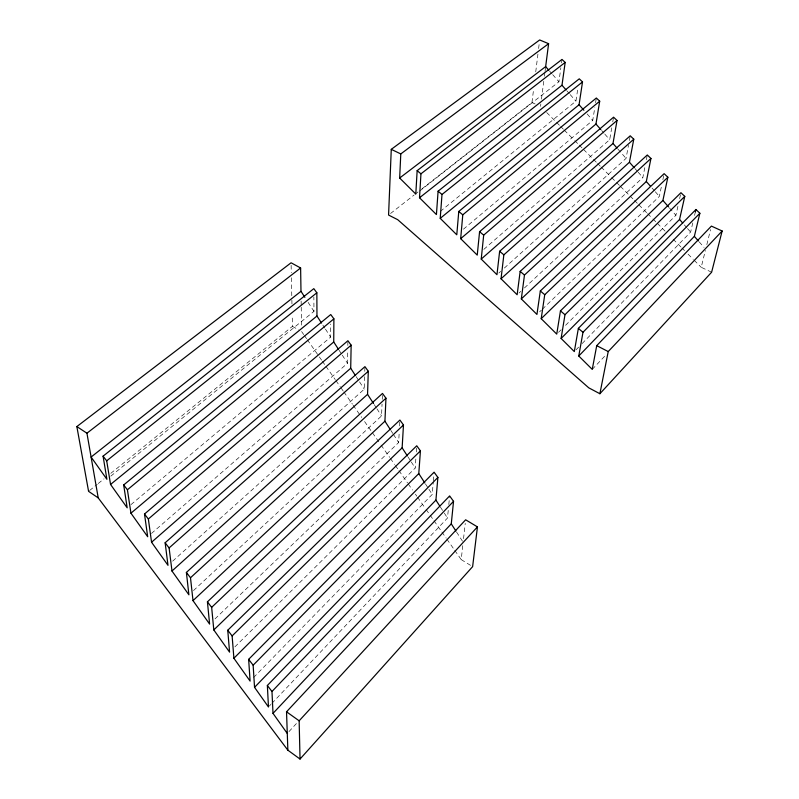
<?xml version="1.0" encoding="UTF-8"?>
<svg xmlns="http://www.w3.org/2000/svg" width="799" height="799" viewBox="0 0 799 799"><rect width="100%" height="100%" fill="white"/><g stroke="black" fill="none" stroke-linecap="round" stroke-linejoin="round"><path stroke-width="0.6" stroke-dasharray="4 3" d="M130.996 504.608L330.646 337.118L330.706 324.044M151.46 533.462L347.525 363.275L347.745 350.222M347.825 345.478L347.885 341.912M172.624 561.168L364.284 389.153L364.664 376.129M364.793 371.385L364.933 366.651M193.478 590.581L381.552 415.919L382.052 404.084M382.252 399.35L382.441 394.616M215.001 618.905L398.651 442.526L399.24 431.879M399.57 425.967L399.83 421.233M234.876 646.89L415.21 468.034L415.889 458.147M416.319 451.964L416.659 447.021M253.583 677.522L432.229 494.421L433.268 482.057M433.368 480.828L433.987 473.408M271.89 703.37L447.49 518.032L448.329 509.432M448.808 504.519L449.517 497.148M470.551 565.352L461.213 559.6L463.021 543.38M463.54 538.686L465.248 523.345M421.962 188.854L531.954 102.572L533.622 89.069M535.739 71.88L538.007 53.453M538.616 48.549L539.365 42.407M540.543 106.367L540.853 103.96M541.472 99.136L543.799 81.059M544.419 76.245L544.878 72.629M545.038 71.421L545.657 66.607M419.725 190.991L558.93 81.758L560.868 67.655M561.517 62.961L561.997 59.436M440.269 211.435L575.929 101.153L577.857 88.23M463.44 229.193L592.748 120.359L594.826 107.416M595.585 102.711L596.344 98.007M483.814 249.388L609.687 139.685L611.934 126.661M612.753 121.927L613.572 117.183M504.339 268.065L626.056 158.382L628.473 145.308M629.352 140.564L630.011 136.999M524.434 287.97L642.845 177.538L645.192 165.663M646.361 159.73L647.3 154.976M542.301 309.263L659.355 196.384L661.612 185.618M662.87 179.645L663.879 174.861M565.572 325.313L675.904 215.281L678.031 205.782M679.619 198.651L680.678 193.907M582.131 343.56L690.626 232.09L692.873 222.571M694.551 215.44L695.39 211.875M711.619 272.209L701.212 267.305L705.377 250.467M706.825 244.634L710.551 229.573M288.958 731.634L297.378 722.486M592.249 369.388L605.892 354.936M269.323 706.076L271.031 704.269M576.059 349.802L578.666 347.126M558.511 332.354L561.158 329.717M539.615 311.85L541.402 310.122M518.96 293.063L520.788 291.365M498.806 273.058L500.653 271.39M110.781 476.164L313.967 311.38L313.867 297.018M89.548 490.556L97.278 484.294M98.237 483.515L104.04 478.821M110.801 473.348L292.434 326.352L292.194 315.136M390.531 213.513L414.102 195.016M415.09 194.247L418.037 191.94M531.954 102.572L535.17 104M292.434 326.352L298.546 329.807M546.686 112.519L559.859 125.713M560.738 126.592L563.365 129.228M564.244 130.117L573.902 139.785M574.781 140.664L578.296 144.18M579.175 145.058L582.681 148.584M583.56 149.463L596.733 162.646M597.612 163.535L600.239 166.172M601.118 167.051L610.776 176.719M611.654 177.598L619.555 185.518M620.433 186.397L629.212 195.186M630.091 196.065L633.607 199.59M634.486 200.469L637.992 203.985M638.87 204.864L646.771 212.774M647.649 213.663L652.044 218.057M652.923 218.936L656.428 222.452M657.307 223.33L665.207 231.251M673.118 239.161L681.018 247.081M681.897 247.96L684.523 250.596M688.039 254.112L693.302 259.385M694.181 260.264L701.212 267.305M549.562 71.061L551.899 73.738M552.678 74.627L558.93 81.758M566.9 90.856L569.367 93.673M570.186 94.602L575.929 101.153M587.115 113.927L592.748 120.359M601.617 130.477L604.034 133.243M604.843 134.162L609.687 139.685M617.887 149.053L626.056 158.382M634.965 168.549L637.322 171.246M638.111 172.145L642.845 177.538M652.024 188.015L654.461 190.811M655.28 191.74L659.355 196.384M669.412 207.87L675.904 215.281M684.304 224.869L686.671 227.575M687.47 228.474L690.626 232.09M699.205 241.887L704.059 247.42M301.593 331.545L303.74 334.611M304.459 335.63L306.606 338.696M307.325 339.725L321.637 360.179M322.357 361.198L325.213 365.293M325.932 366.312L335.24 379.605M335.95 380.634L340.244 386.766M340.963 387.785L343.111 390.861M343.83 391.88L352.419 404.154M353.128 405.173L361.717 417.448M364.584 421.542L371.745 431.77M372.454 432.788L380.334 444.034M381.043 445.063L389.632 457.338M390.351 458.356L394.646 464.489M395.355 465.517L398.222 469.602M398.941 470.631L407.53 482.896M408.239 483.924L412.534 490.057M415.4 494.152L416.828 496.199M417.547 497.218L425.418 508.464M426.137 509.492L433.298 519.72M434.007 520.738L441.168 530.965M441.887 531.994L446.182 538.126M446.891 539.145L454.052 549.372M454.771 550.401L461.213 559.6M322.826 325.063L324.784 328.079M325.433 329.078L330.646 337.118M356.144 376.619L358.861 380.793M359.53 381.842L364.284 389.153M308.124 302.342L313.967 311.38M338.986 350.092L341.612 354.147M342.272 355.165L347.525 363.275M374.222 404.604L376.219 407.69M376.888 408.718L381.552 415.919M408.019 456.918L410.636 460.963M411.285 461.972L415.21 468.034M456.549 532.024L462.491 541.203M425.507 484.004L428.204 488.169M428.873 489.208L432.229 494.421M440.419 507.075L443.635 512.059M444.274 513.048L447.49 518.032M390.811 430.341L392.768 433.388M393.428 434.406L398.651 442.526M291.126 265.288L291.285 272.769M291.395 277.752L291.855 298.936M291.875 300.184L291.955 303.92M301.133 301.063L301.203 305.937M301.223 307.156L301.523 326.661"/><path stroke-width="1.2" d="M338.327 349.073L333.732 341.982L333.892 318.841L330.746 314.536L123.675 484.953L127.181 507.814L110.552 484.454L106.696 460.823L103.081 456.159L313.817 288.639L316.853 292.794L316.963 316.024L321.518 323.056M355.465 375.57L350.711 368.249L351.151 345.178L347.905 340.734L144.499 514.027L147.685 536.738L130.946 513.188L127.411 489.777L123.675 484.953M373.562 403.575L367.56 394.326L368.289 371.255L364.933 366.651L165.133 542.771L168 565.322L151.56 542.231L148.354 519.01L144.499 514.027M391.27 149.343L388.574 215.051L397.702 219.675L588.763 387.835L599.889 393.727L711.619 272.209L722.146 231.001L711.41 226.107L596.723 345.647L592.249 369.388L578.766 356.004L582.98 332.284L699.864 213.263L695.949 209.498L578.366 328.359L574.321 351.58L561.108 338.446L564.983 314.706L684.773 196.384L680.948 192.719L560.459 310.871L556.743 334.112L541.203 318.681L544.738 294.711L667.864 177.238L664.129 173.663L540.324 290.966L536.938 314.436L521.318 298.916L524.474 275.046L650.945 158.452L647.3 154.976L520.159 271.4L517.143 294.761L501.043 278.771L503.849 254.831L633.777 139.186L630.231 135.81L499.635 251.286L496.968 274.716L481.228 259.076L483.685 235.146L617.028 120.469L613.572 117.183L479.58 231.69L477.243 255.121L460.683 238.661L462.781 214.821L599.699 101.183L596.344 98.007L458.776 211.455L456.778 234.796L440.229 218.347L441.997 194.467L582.521 81.917L579.255 78.831L438.092 191.191L436.424 214.561L419.515 197.762L420.953 173.822L565.173 62.422L561.997 59.436L417.148 170.646L415.8 194.067L399.66 178.027L400.788 153.927L548.603 43.695L539.675 39.95L391.27 149.343L400.788 153.927M390.162 429.323L384.928 421.203L385.957 398.202L382.491 393.438L186.387 572.424L188.904 594.816L171.985 571.015L169.108 547.924L165.133 542.771M407.37 455.909L402.137 447.83L403.475 424.978L399.899 420.044L207.42 601.837L209.608 624.099L193.008 600.628L190.492 577.757L186.387 572.424M424.838 482.966L418.786 473.587L420.424 450.866L416.748 445.782L227.755 630.241L229.573 652.144L213.802 629.932L211.655 607.34L207.42 601.837M439.78 506.077L435.924 500.104L437.892 477.432L434.097 472.179L248.649 659.345L250.097 681.098L233.897 658.246L232.119 635.914L227.755 630.241M287.28 733.462L273.008 713.367L451.275 523.854L453.542 501.323L449.637 495.919L267.365 685.482L268.464 706.985L254.541 687.33L253.143 665.197L248.649 659.345M287.86 750.181L286.531 711.799L465.647 519.799L477.452 526.891L472.628 566.631L300.034 759.05L287.86 750.181L98.227 497.907L88.579 491.335L76.854 426.576L291.076 262.791L300.624 267.985L300.983 291.305L304.878 297.328M399.66 178.027L545.657 66.607L548.603 43.695M419.515 197.762L561.987 85.243L565.173 62.422M440.229 218.347L579.065 104.739L582.521 81.917M460.683 238.661L595.964 124.035L599.699 101.183M481.228 259.076L612.993 143.47L617.028 120.469M501.043 278.771L629.442 162.247L633.777 139.186M599.889 393.727L608.219 351.56L722.146 231.001M521.318 298.916L646.321 181.513L650.945 158.452M541.203 318.681L662.91 200.449L667.864 177.238M561.108 338.446L679.559 219.445L684.773 196.384M695.39 211.875L695.949 209.498M578.766 356.004L694.361 236.354L699.864 213.263M300.034 759.05L299.146 720.808L477.452 526.891M273.008 713.367L271.98 691.485L453.542 501.323M254.541 687.33L435.924 500.104M253.143 665.197L437.892 477.432M233.897 658.246L418.786 473.587M232.119 635.914L420.424 450.866M213.802 629.932L402.137 447.83M211.655 607.34L403.475 424.978M193.008 600.628L384.928 421.203M190.492 577.757L385.957 398.202M171.985 571.015L367.56 394.326M169.108 547.924L368.289 371.255M151.56 542.231L350.711 368.249M148.354 519.01L351.151 345.178M130.946 513.188L333.732 341.982M127.411 489.777L333.892 318.841M110.552 484.454L316.963 316.024M106.696 460.823L316.853 292.794M300.983 291.305L91.106 457.048L106.906 479.31L103.081 456.159M98.227 497.907L86.941 433.208L300.624 267.985M596.723 345.647L608.219 351.56M76.854 426.576L86.941 433.208M286.531 711.799L299.146 720.808M417.148 170.646L420.953 173.822M438.092 191.191L441.997 194.467M458.776 211.455L462.781 214.821M479.58 231.69L483.685 235.146M499.635 251.286L503.849 254.831M520.159 271.4L524.474 275.046M540.324 290.966L544.738 294.711M560.459 310.871L564.983 314.706M578.366 328.359L582.98 332.284M545.657 66.607L548.773 70.172M561.987 85.243L566.082 89.927M579.065 104.739L583.889 110.252M595.964 124.035L600.808 129.558M612.993 143.47L617.078 148.125M629.442 162.247L634.176 167.65M646.321 181.513L650.396 186.157M662.91 200.449L668.593 206.941M679.559 219.445L682.716 223.061M694.361 236.354L698.406 240.968M267.365 685.482L271.98 691.485M451.275 523.854L455.889 530.995"/></g></svg>
